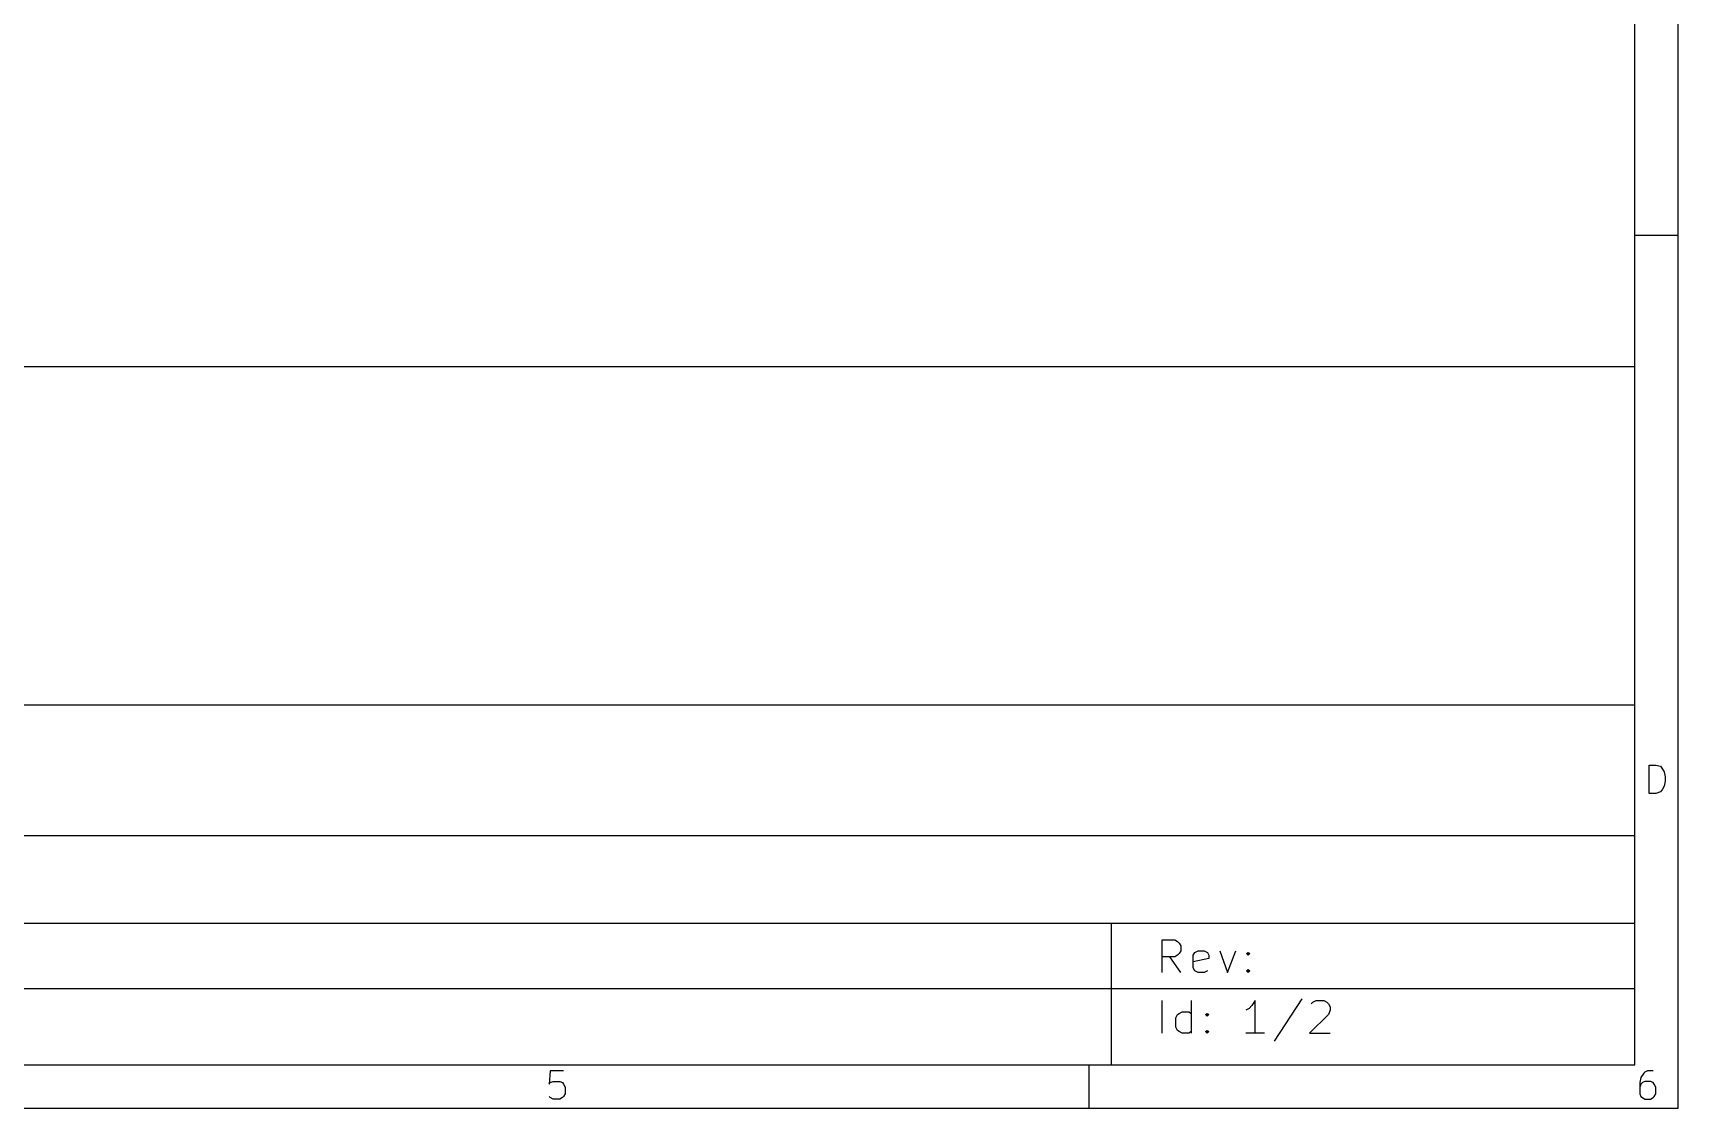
# Model space of a CAD drawing. Extents: x 10 to 287, y -200 to -10.
# Drawn here: x 211.6 to 287, y -200 to -150.7 of the extents above; entities that cross this region are included whole.
import ezdxf

# ---------------------------------------------------------------- set-up
doc = ezdxf.new("R2010")
doc.units = 0
doc.header["$MEASUREMENT"] = 0

msp = doc.modelspace()

# ---------------------------------------------------------------- linework, layer by layer
at = {"layer": 'Red 2'}
for p, q in [((286.995, -200), (286.995, -10.0076)), ((285.013, -198.018), (285.013, -11.9888)), ((286.995, -159.995), (285.013, -159.995)), ((285.013, -166.014), (177.013, -166.014)), ((285.013, -198.018), (285.013, -166.014)), ((177.013, -181.508), (285.013, -181.508)), ((285.674, -185.572), (285.674, -184.277)), ((285.674, -184.277), (285.979, -184.277)), ((285.979, -184.277), (286.182, -184.328)), ((286.182, -184.328), (286.283, -184.455)), ((286.283, -184.455), (286.36, -184.582)), ((286.36, -184.582), (286.41, -184.81)), ((286.283, -185.369), (286.182, -185.496)), ((286.36, -185.242), (286.283, -185.369)), ((286.41, -185.014), (286.36, -185.242)), ((286.41, -184.81), (286.41, -185.014)), ((285.979, -185.572), (285.674, -185.572)), ((286.182, -185.496), (285.979, -185.572)), ((177.013, -187.503), (285.013, -187.503)), ((177.013, -191.516), (285.013, -191.516)), ((261.01, -191.516), (261.01, -198.018)), ((263.347, -193.777), (263.347, -192.278)), ((263.347, -192.278), (263.931, -192.278)), ((263.931, -192.278), (264.058, -192.354)), ((264.058, -192.989), (263.931, -193.065)), ((264.058, -192.354), (264.135, -192.43)), ((264.135, -192.913), (264.058, -192.989)), ((264.135, -192.43), (264.211, -192.557)), ((264.211, -192.786), (264.135, -192.913)), ((264.211, -192.557), (264.211, -192.786)), ((264.77, -192.989), (264.846, -192.862)), ((264.77, -193.573), (264.77, -192.989)), ((264.846, -192.862), (264.998, -192.786)), ((264.998, -192.786), (265.278, -192.786)), ((265.278, -192.786), (265.43, -192.862)), ((265.43, -192.862), (265.481, -192.989)), ((265.481, -192.989), (265.481, -193.142)), ((265.989, -192.786), (266.344, -193.777)), ((266.344, -193.777), (266.725, -192.786)), ((267.208, -192.913), (267.284, -192.862)), ((267.284, -192.989), (267.208, -192.913)), ((267.284, -192.862), (267.36, -192.913)), ((267.284, -192.862), (267.284, -192.989)), ((267.36, -192.913), (267.284, -192.989)), ((263.931, -193.065), (263.347, -193.065)), ((264.211, -193.777), (263.703, -193.065)), ((265.481, -193.142), (264.77, -193.294)), ((264.846, -193.7), (264.77, -193.573)), ((264.998, -193.777), (264.846, -193.7)), ((265.278, -193.777), (264.998, -193.777)), ((265.43, -193.7), (265.278, -193.777)), ((267.208, -193.7), (267.284, -193.65)), ((267.284, -193.777), (267.208, -193.7)), ((267.284, -193.65), (267.36, -193.7)), ((267.284, -193.65), (267.284, -193.777)), ((267.36, -193.7), (267.284, -193.777)), ((177.013, -194.513), (285.013, -194.513)), ((263.347, -196.571), (263.347, -195.072)), ((264.693, -196.571), (264.693, -195.072)), ((267.614, -195.072), (267.462, -195.301)), ((267.614, -196.571), (267.614, -195.072)), ((269.748, -194.996), (268.478, -196.926)), ((270.18, -195.224), (270.256, -195.148)), ((270.256, -195.148), (270.408, -195.072)), ((270.408, -195.072), (270.764, -195.072)), ((270.764, -195.072), (270.891, -195.148)), ((270.891, -195.148), (270.967, -195.224)), ((270.967, -195.224), (271.043, -195.351)), ((263.982, -195.859), (264.058, -195.707)), ((263.982, -196.291), (263.982, -195.859)), ((264.058, -195.707), (264.135, -195.656)), ((264.135, -195.656), (264.262, -195.58)), ((264.262, -195.58), (264.566, -195.58)), ((264.566, -195.58), (264.693, -195.656)), ((265.328, -195.707), (265.405, -195.656)), ((265.405, -195.783), (265.328, -195.707)), ((265.405, -195.656), (265.481, -195.707)), ((265.405, -195.656), (265.405, -195.783)), ((265.481, -195.707), (265.405, -195.783)), ((267.335, -195.428), (267.183, -195.504)), ((267.462, -195.301), (267.335, -195.428)), ((270.967, -195.707), (270.104, -196.571)), ((271.043, -195.504), (270.967, -195.707)), ((271.043, -195.351), (271.043, -195.504)), ((264.058, -196.444), (263.982, -196.291)), ((264.135, -196.494), (264.058, -196.444)), ((264.262, -196.571), (264.135, -196.494)), ((264.566, -196.571), (264.262, -196.571)), ((264.693, -196.494), (264.566, -196.571)), ((265.328, -196.494), (265.405, -196.444)), ((265.405, -196.571), (265.328, -196.494)), ((265.405, -196.444), (265.481, -196.494)), ((265.405, -196.444), (265.405, -196.571)), ((265.481, -196.494), (265.405, -196.571)), ((268.046, -196.571), (267.183, -196.571)), ((270.104, -196.571), (271.043, -196.571)), ((11.9888, -198.018), (285.013, -198.018)), ((177.013, -198.018), (285.013, -198.018)), ((235.306, -198.298), (235.255, -198.907)), ((235.915, -198.298), (235.306, -198.298)), ((259.994, -198.018), (259.994, -200)), ((285.598, -198.298), (285.471, -198.349)), ((285.852, -198.298), (285.598, -198.298)), ((235.255, -198.907), (235.306, -198.831)), ((235.306, -198.831), (235.433, -198.78)), ((235.433, -198.78), (235.737, -198.78)), ((235.737, -198.78), (235.864, -198.831)), ((235.864, -198.831), (235.915, -198.907)), ((235.915, -198.907), (235.991, -199.034)), ((235.991, -199.034), (235.991, -199.339)), ((285.293, -198.603), (285.242, -198.831)), ((285.242, -198.831), (285.242, -199.339)), ((285.293, -198.907), (285.242, -199.034)), ((285.42, -198.399), (285.293, -198.603)), ((285.369, -198.831), (285.293, -198.907)), ((285.471, -198.78), (285.369, -198.831)), ((285.471, -198.349), (285.42, -198.399)), ((285.725, -198.78), (285.471, -198.78)), ((285.852, -198.831), (285.725, -198.78)), ((285.902, -198.907), (285.852, -198.831)), ((285.979, -199.034), (285.902, -198.907)), ((285.979, -199.339), (285.979, -199.034)), ((235.306, -199.517), (235.255, -199.466)), ((235.433, -199.593), (235.306, -199.517)), ((235.737, -199.593), (235.433, -199.593)), ((235.864, -199.517), (235.737, -199.593)), ((235.915, -199.466), (235.864, -199.517)), ((235.991, -199.339), (235.915, -199.466)), ((285.242, -199.339), (285.293, -199.466)), ((285.293, -199.466), (285.369, -199.517)), ((285.369, -199.517), (285.471, -199.593)), ((285.471, -199.593), (285.725, -199.593)), ((285.725, -199.593), (285.852, -199.517)), ((285.852, -199.517), (285.902, -199.466)), ((285.902, -199.466), (285.979, -199.339)), ((10.0076, -200), (286.995, -200))]:
    msp.add_line(p, q, dxfattribs=at)

doc.saveas('drawing.dxf')
